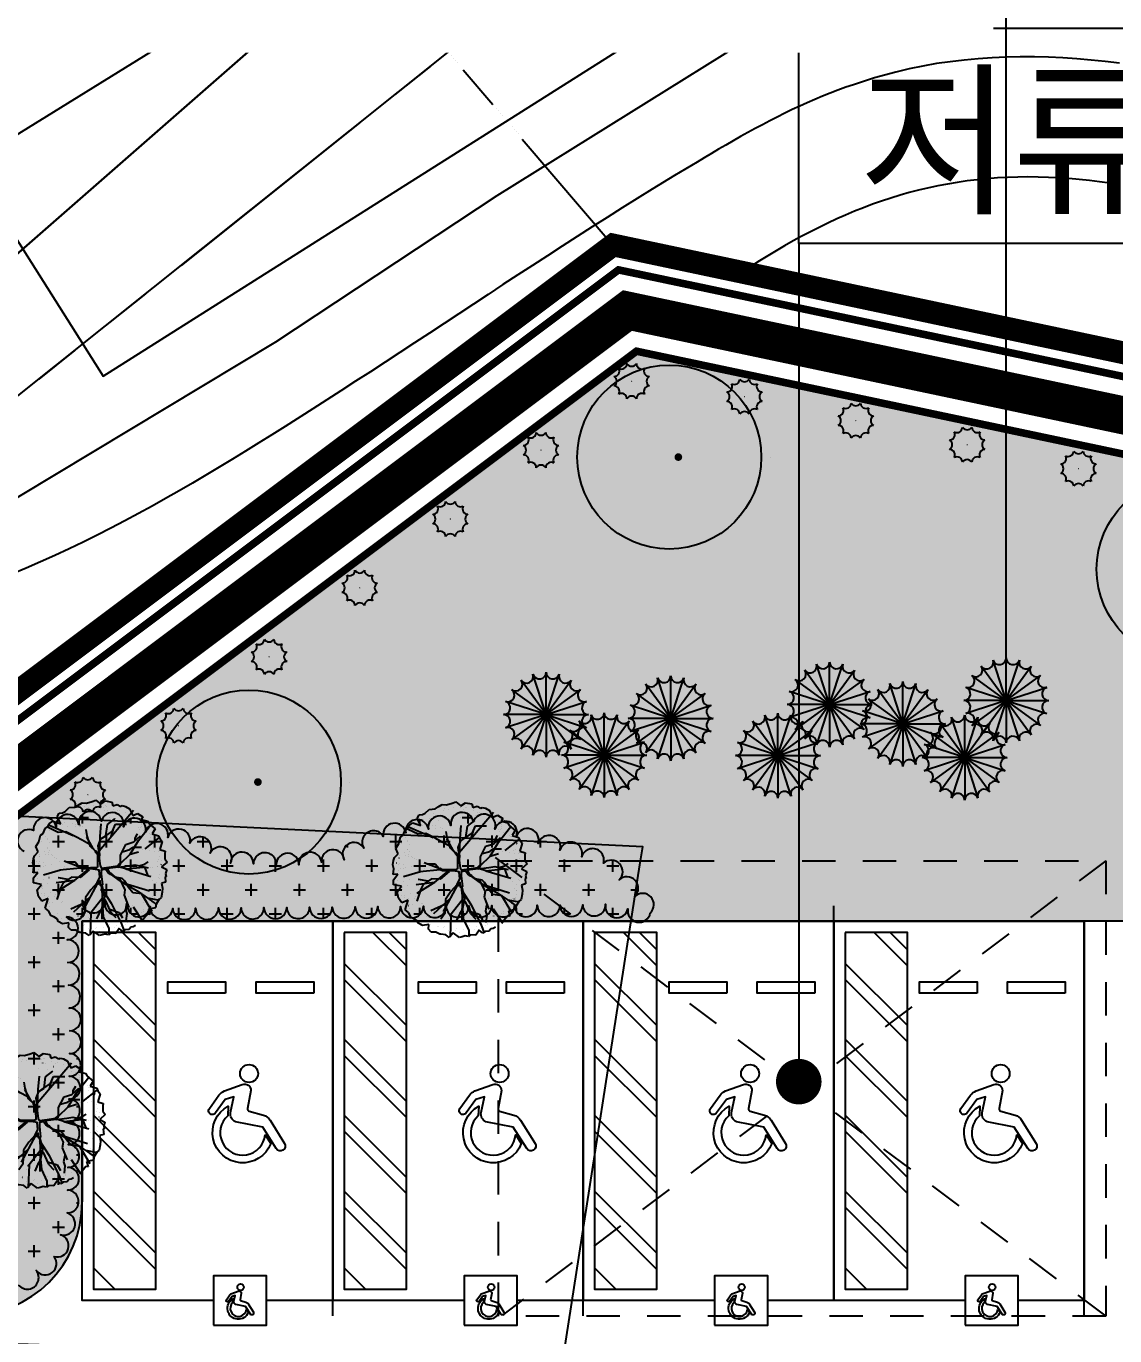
# Model space of a CAD drawing. Header units: millimetres. Extents: x 13387 to 322416, y 10188 to 219730.
# Drawn here: x 47583 to 61922, y 181721 to 198978 of the extents above; entities that cross this region are included whole.
import ezdxf
from ezdxf.enums import TextEntityAlignment as Align
from ezdxf.xclip import XClip

# ---------------------------------------------------------------- set-up
doc = ezdxf.new("R2010")
doc.units = ezdxf.units.MM
doc.header["$LTSCALE"] = 400
doc.header["$XCLIPFRAME"] = 0
doc.set_wipeout_variables(frame=1)
for name, pattern in [('base$0$base$0$HID', [2, 1.1, -0.9]), ('base$0$base$0$XREF_BASE$0$PHANTOMX2', [5, 2.5, -0.5, 0.5, -0.5, 0.5, -0.5]), ('DOT2', [0.125, 0, -0.125])]:
    doc.linetypes.add(name, pattern=pattern)
doc.layers.get('Defpoints').update_dxf_attribs({"color": 153})
for name, color, linetype in [('0-wipeout', 255, 'Continuous'), ('0-녹지', 71, 'Continuous'), ('_관목_Out', 7, 'Continuous'), ('_관목_Plant', 76, 'Continuous'), ('_관목_Tag', 7, 'Continuous'), ('_교목_Plant', 90, 'Continuous'), ('_교목_Tag', 7, 'Continuous'), ('base$0$base$0$1-1CON', 35, 'Continuous'), ('base$0$base$0$1-5CON', 30, 'Continuous'), ('base$0$base$0$1-HY', 8, 'Continuous'), ('base$0$base$0$1-건물', 241, 'Continuous'), ('base$0$base$0$1-배수관', 134, 'Continuous'), ('base$0$base$0$1-지적선', 3, 'Continuous'), ('base$0$base$0$CAR', 7, 'Continuous'), ('base$0$base$0$HID', 3, 'Continuous'), ('base$0$base$0$LSMD_CONT_LDREG_41500', 1, 'Continuous'), ('base$0$base$0$p', 6, 'Continuous'), ('base$0$base$0$WID', 4, 'Continuous'), ('base$0$base$0$XREF_BASE$0$CE_PROPERTY LINE', 2, 'Continuous'), ('base$0$base$0$XREF_BASE$0$성토옹벽', 6, 'Continuous'), ('base$0$base$0$XREF_BASE$0$절토옹벽', 2, 'Continuous'), ('tc-2', 252, 'Continuous')]:
    doc.layers.add(name, color=color, linetype=linetype)
doc.layers.add('base$0$base$0$A-MKXS-TEXT1', color=3, linetype='Continuous', lineweight=25)
doc.styles.add('base$0$base$0$SH_대대리576', font='NanumGothicBold.ttf')
doc.styles.get("Standard").update_dxf_attribs({"font": 'arial.ttf'})
doc.dimstyles.new('LandyUse_T', dxfattribs={"dimtxt": 2.5, "dimasz": 80, "dimexe": 1.25, "dimexo": 0.625, "dimtad": 1, "dimtxsty": 'Standard', "dimcen": 2.5, "dimadec": 0, "dimazin": 0, "dimtfac": 1, "dimtmove": 0, "dimatfit": 3, "dimfxl": 1, "dimarcsym": 0})

# ---------------------------------------------------------------- blocks, each defined once
blk = doc.blocks.new('base$0$base$0$XREF_BASE$0$A$C3CBC0631')
at = {"layer": 'base$0$base$0$XREF_BASE$0$CE_PROPERTY LINE', "color": 8, "linetype": 'base$0$base$0$XREF_BASE$0$PHANTOMX2', "ltscale": 3, "flags": 128}
for points in [[(436, 116514), (1065, 117654), (3002, 138566), (5516, 145246), (8259, 149251), (22480, 160611), (24653, 158067), (10492, 147441), (8512, 143344), (6210, 138580), (6786, 130614), (6046, 119714), (3466, 115422), (2171, 109870)], [(24653, 158067), (15380, 151109), (8259, 149251), (3838, 149290), (748, 147602), (-6916, 147572), (-7299, 146160), (-1843, 125252), (436, 116516), (2171, 109870), (5326, 104706), (5798, 96717), (3940, 88655), (43, 76542), (81, 64279), (3722, 52297), (8342, 45951), (24954, 35648), (27528, 32946), (33205, 26984), (45785, 19196), (55262, 14961), (63842, 9900), (67943, 799), (71065, 403), (74495, 0), (71416, 11497), (72509, 16027), (80907, 20283), (84381, 29814), (86654, 26118), (86417, 19281), (94182, 16961), (94474, 13223), (94701, 13128), (143072, 50641), (145797, 73715), (141926, 86006), (137274, 142330), (130340, 137929), (128629, 139085), (122336, 140647), (114378, 141402), (105828, 145930), (90331, 146144), (69871, 143916), (58636, 140116), (56478, 144307), (45633, 153630)]]:
    blk.add_lwpolyline(points, close=True, dxfattribs=at)
at = {"layer": 'base$0$base$0$XREF_BASE$0$절토옹벽', "color": 8, "linetype": 'ByBlock', "ltscale": 5, "const_width": 100, "flags": 128}
for points in [[(55628, 144636), (45495, 153353), (24724, 157745), (15091, 150517), (8341, 148908), (803, 147102), (-6578, 145344), (-6578, 145344), (-1228, 124843)], [(54976, 143878), (45038, 152427), (24961, 156673), (15534, 149599), (8577, 147920), (913, 146102), (-5352, 144608), (-260, 125095)]]:
    blk.add_lwpolyline(points, dxfattribs=at)
at = {"layer": 'base$0$base$0$XREF_BASE$0$절토옹벽', "color": 253, "const_width": 500, "flags": 128}
blk.add_lwpolyline([(55302, 144257), (45267, 152890), (24842, 157209), (15312, 150058), (8457, 148426), (858, 146602), (-5784, 145024), (-5991, 144974), (-744, 124969)], dxfattribs=at)
blk = doc.blocks.new('base$0$base$0$G$C940A8A8A')
at = {"layer": 'base$0$base$0$LSMD_CONT_LDREG_41500', "color": 9, "linetype": 'Continuous', "const_width": 0.26}
blk.add_lwpolyline([(13683, 131658), (14579, 132602), (21734, 152348), (25853, 158177), (29518, 161359), (46147, 168760), (47607, 165750), (31222, 159044), (28272, 155580), (24841, 151551), (23387, 143698), (19919, 133338), (16339, 129836), (13684, 124791)], close=True, dxfattribs=at)
at = {"layer": 'base$0$base$0$LSMD_CONT_LDREG_41500', "color": 1, "linetype": 'Continuous', "const_width": 300, "flags": 128}
blk.add_lwpolyline([(108147, 137630), (87787, 140640), (75957, 139800), (74927, 144400), (66787, 156160), (47607, 165750), (36878, 161359), (29518, 161359), (25251, 162513), (21834, 161660), (14411, 163566), (13684, 162297), (13684, 140689), (13684, 131660), (13684, 124791), (15433, 118998), (13873, 111149), (10039, 103817), (3210, 93080)], dxfattribs=at)
blk = doc.blocks.new('base$0$base$0$현황측량 지적')
at = {"layer": 'base$0$base$0$1-1CON', "color": 8, "linetype": 'Continuous', "elevation": 91000}
blk.add_lwpolyline([(-27302, 18748), (-27436, 18768), (-27571, 18786), (-27706, 18803), (-27841, 18816), (-27976, 18828), (-28111, 18837), (-28246, 18844), (-28381, 18848), (-28516, 18849), (-28650, 18848), (-28784, 18843), (-28918, 18836), (-29051, 18826), (-29184, 18813), (-29316, 18796), (-29448, 18776), (-29703, 18731), (-29956, 18673), (-30078, 18642), (-30200, 18608), (-30321, 18571), (-30442, 18531), (-30562, 18489), (-30681, 18444), (-30799, 18397), (-30917, 18347), (-31034, 18295), (-31150, 18241), (-31266, 18185), (-31381, 18127), (-31495, 18067), (-31608, 18006), (-31720, 17942), (-31832, 17877), (-31943, 17811), (-32053, 17743), (-32162, 17674), (-32271, 17604), (-32288, 17592)], dxfattribs=at)
at = {"layer": 'base$0$base$0$1-5CON', "color": 8, "linetype": 'Continuous', "elevation": 90000}
blk.add_lwpolyline([(-27310, 20347), (-27496, 20370), (-27683, 20390), (-27870, 20406), (-28057, 20418), (-28244, 20427), (-28430, 20431), (-28617, 20432), (-28802, 20428), (-28987, 20420), (-29172, 20407), (-29356, 20390), (-29538, 20368), (-29720, 20342), (-29900, 20310), (-30079, 20273), (-30256, 20231), (-30537, 20155), (-30814, 20065), (-30916, 20030), (-31018, 19992), (-31120, 19953), (-31221, 19913), (-31321, 19871), (-31421, 19827), (-31521, 19782), (-31620, 19736), (-31719, 19688), (-31817, 19639), (-31914, 19589), (-32012, 19538), (-32109, 19486), (-32206, 19433), (-32302, 19380), (-32398, 19325), (-32494, 19270), (-32589, 19215), (-32684, 19159), (-32779, 19102), (-32874, 19046), (-33170, 18867), (-33464, 18687), (-33663, 18564), (-33861, 18440), (-34059, 18315), (-34257, 18190), (-34453, 18064), (-34649, 17938), (-34845, 17811), (-35040, 17684), (-35235, 17557), (-35430, 17430), (-35624, 17302), (-35818, 17174), (-36012, 17047), (-36206, 16919), (-36400, 16791), (-36594, 16664), (-36788, 16536), (-36982, 16409), (-37176, 16283), (-37371, 16156), (-37566, 16030), (-37933, 15795), (-38301, 15561), (-38474, 15452), (-38647, 15344), (-38820, 15236), (-38994, 15130), (-39169, 15024), (-39344, 14919), (-39521, 14815), (-39697, 14713), (-39875, 14612), (-40053, 14512), (-40233, 14414), (-40413, 14317), (-40595, 14222), (-40777, 14129), (-40961, 14038), (-41146, 13949), (-41332, 13862), (-41520, 13777), (-41709, 13694), (-41899, 13614)], dxfattribs=at)
at = {"layer": 'base$0$base$0$1-HY'}
blk.add_lwpolyline([(-47741, 18779), (-45671, 15791), (-44118, 14171), (-42759, 14067), (-38424, 16677), (-35508, 18605), (-32036, 20767), (-32921, 22531), (-35719, 25505), (-39928, 29396), (-43005, 34951), (-45285, 38068), (-46393, 40976), (-47722, 45566)], dxfattribs=at)
at = {"layer": 'base$0$base$0$1-건물', "color": 8}
blk.add_lwpolyline([(-33652, 20679), (-36057, 24482), (-43102, 20028), (-40698, 16224)], close=True, dxfattribs=at)
at = {"layer": 'base$0$base$0$1-배수관', "color": 8}
for p, q in [((-63318, 7293), (-32872, 26126)), ((-62792, 6442), (-32346, 25276))]:
    blk.add_line(p, q, dxfattribs=at)
at = {"layer": 'base$0$base$0$1-지적선', "color": 8}
for points in [[(-79156, 15198, 0), (-77217, 15075, 0), (-71154, 14689, 0), (-63751, 14655, 0), (-53699, 16610, 0), (-49357, 19865, 0), (-42058, 29074, 0), (-41808, 30415, 0), (-39418, 27445, 0), (-36925, 22131, 0), (-47536, 12843, 0), (-52074, 11969, 0), (-78538, 14398, 0), (-79156, 15198, 0)], [(-132185, 7990, 0), (-122776, 15285, 0), (-113506, 15373, 0), (-102516, 11206, 0), (-97941, 11144, 0), (-88443, 13506, 0), (-78538, 14398, 0), (-52074, 11969, 0), (-47536, 12843, 0), (-36925, 22131, 0), (-36156, 20495, 0), (-50378, 9135, 0), (-54798, 9174, 0), (-65063, 9263, 0), (-68739, 10525, 0), (-78796, 11272, 0), (-89562, 11037, 0), (-99269, 8221, 0), (-103807, 8886, 0), (-113529, 12960, 0), (-122350, 13516, 0), (-124731, 11321, 0), (-132185, 7990, 0)]]:
    blk.add_polyline3d(points, dxfattribs=at)
at = {"layer": 'base$0$base$0$1-지적선', "color": 8, "rotation": 14.62512504690287}
blk.add_blockref('base$0$base$0$G$C940A8A8A', (-38193, -154447), dxfattribs=at)
blk = doc.blocks.new('base$0$base$0$주차라인-장애인-R01')
at = {"layer": 'base$0$base$0$CAR', "color": 6}
for p, q in [((530, -150), (970, -590)), ((742, -150), (970, -378)), ((150, -558), (970, -1378)), ((150, -770), (970, -1590)), ((150, -1558), (970, -2378)), ((150, -1770), (970, -2590)), ((150, -2558), (970, -3378)), ((150, -2770), (970, -3590)), ((150, -3558), (970, -4378)), ((150, -3770), (970, -4590)), ((150, -4570), (430, -4850))]:
    blk.add_line(p, q, dxfattribs=at)
blk.add_lwpolyline([(1730, -5000), (0, -5000), (0, 0), (3300, 0), (3300, -5000), (2430, -5000)], dxfattribs=at)
for points in [[(150, -150), (150, -4850), (970, -4850), (970, -150)], [(1890, -950), (1130, -950), (1130, -800), (1890, -800)], [(3050, -950), (2290, -950), (2290, -800), (3050, -800)], [(1730, -5325), (2430, -5325), (2430, -4675), (1730, -4675)]]:
    blk.add_lwpolyline(points, close=True, dxfattribs=at)
for points in [[(2178, -2471, 0.388389), (2199, -2505), (2388, -2558, -0.187281), (2475, -2624), (2666, -2930, -1), (2555, -2999), (2378, -2714), (2019, -2645, -0.350429), (1955, -2523), (1998, -2314), (1885, -2350), (1757, -2529, -1), (1675, -2470), (1802, -2293, -0.152612), (1874, -2239), (2109, -2155, -0.545899), (2222, -2234)], [(1918, -2565, 1.468507), (2410, -2817), (2484, -2933, -1.426209), (1923, -2440)], [(2080, -4990, 0.388389), (2087, -5002), (2155, -5021, -0.187281), (2187, -5045), (2255, -5155, -1), (2216, -5180), (2152, -5077), (2023, -5053, -0.350429), (1999, -5009), (2015, -4933), (1974, -4946), (1928, -5011, -1), (1899, -4990), (1945, -4926, -0.152612), (1970, -4906), (2055, -4876, -0.545899), (2096, -4905)], [(1986, -5024, 1.468507), (2163, -5114), (2190, -5156, -1.426209), (1988, -4979)]]:
    blk.add_lwpolyline(points, format="xyb", close=True, dxfattribs=at)
for centre, radius in [((2198, -2009), 118), ((2087, -4824), 42.4)]:
    blk.add_circle(centre, radius, dxfattribs=at)
blk = doc.blocks.new('base$0$base$0$A$C15A91853')
at = {"layer": 'Defpoints'}
blk.add_lwpolyline([(46801, 0), (47587, 7154), (48443, 10307), (49499, 19897), (49907, 33129), (50351, 34136), (50956, 34462), (52066, 34644), (58944, 34310), (68294, 34026), (68303, 34079), (69309, 40554), (69347, 40792), (60535, 41222), (58897, 41176), (54889, 45050), (53481, 48599), (49028, 48631), (38443, 47812), (26550, 47830), (20615, 47453), (19107, 50832)], dxfattribs=at)
blk = doc.blocks.new('base$0$base$0$XREF_BASE$0$A$C5E376D50')
at = {"layer": 'Defpoints', "linetype": 'Continuous', "flags": 128}
blk.add_lwpolyline([(363071, 246497), (359200, 258788), (354548, 315113), (347614, 310711), (345903, 311867), (339610, 313429), (331652, 314184), (323101, 318712), (307605, 318926), (287145, 316698), (275910, 312898), (273752, 317089), (262907, 326413), (241927, 330849), (227766, 320223), (223487, 311370)], dxfattribs=at)
blk = doc.blocks.new('base', base_point=(0, 0))
blk.add_lwpolyline([(2457387.2, -938847.8), (2464991.7, -938847.8), (2464991.7, -941686.2), (2457387.2, -941686.2)], close=True)
blk.add_lwpolyline([(2457387.2, -941686.2), (2457387.2, -952630.1)])
at = {"const_width": 300}
blk.add_lwpolyline([(2457387.2, -952580.1, 1), (2457387.2, -952880.1, 1)], format="xyb", close=True, dxfattribs=at)
at = {"layer": 'base$0$base$0$HID', "linetype": 'base$0$base$0$HID'}
for p, q in [((2453388.1, -949777.2), (2461430.8, -955819.1)), ((2461430.8, -949819.1), (2453483.6, -955805.3))]:
    blk.add_line(p, q, dxfattribs=at)
blk.add_lwpolyline([(2453430.8, -955819.1), (2453430.8, -949819.1), (2461430.8, -949819.1), (2461430.8, -955819.1)], close=True, dxfattribs=at)
at = {"layer": 'base$0$base$0$WID'}
for p, q in [((2457848.2, -955614.3), (2457848.2, -950414.3)), ((2451248.2, -955814.3), (2451248.2, -950614.3)), ((2454548.2, -955814.3), (2454548.2, -950614.3)), ((2461148.2, -955814.3), (2461148.2, -950614.3))]:
    blk.add_line(p, q, dxfattribs=at)
blk.add_lwpolyline([(2476748.2, -950614.3), (2447948.2, -950614.3), (2447948.2, -954314.3)], dxfattribs=at)
blk.add_arc((2446448.2, -954314.3), 1500, 270, 0, dxfattribs=at)
ref = blk.add_blockref('base$0$base$0$현황측량 지적', (2488921, -959657.5))
XClip(ref).set_block_clipping_path([(-120941.079460036, -150848.0068536659), (162857.5363889819, 70751.9931463341)])
blk.add_blockref('base$0$base$0$A$C15A91853', (2385986.3, -990428.8))
ref = blk.add_blockref('base$0$base$0$XREF_BASE$0$A$C5E376D50', (2212998.1, -1272554.8))
XClip(ref).set_block_clipping_path([(154965.4345864058, 162053.3751671459), (438965.4345861674, 383653.3751671459)])
at = {"layer": 'base$0$base$0$p', "ltscale": 3}
for p in [(2447948.2, -950614.3), (2451248.2, -950614.3), (2454548.2, -950614.3), (2457848.2, -950614.3)]:
    blk.add_blockref('base$0$base$0$주차라인-장애인-R01', p, dxfattribs=at)
at = {"layer": 'base$0$base$0$XREF_BASE$0$성토옹벽'}
blk.add_blockref('base$0$base$0$XREF_BASE$0$A$C3CBC0631', (2430288.9, -1099777.9), dxfattribs=at)
at = {"layer": 'base$0$base$0$A-MKXS-TEXT1', "style": 'base$0$base$0$SH_대대리576'}
blk.add_text('저류조', height=1600, dxfattribs=at).set_placement((2461198.9, -940328.1), align=Align.MIDDLE_CENTER)
blk = doc.blocks.new('TE000015_0')
for q in [(-0.216, 0.666), (0, 0.7), (0.216, 0.666), (-0.411, 0.566), (0.411, 0.566), (-0.666, 0.216), (-0.566, 0.411), (0.566, 0.411), (0.666, 0.216), (-0.7, 0), (-0.666, -0.216), (-0.566, -0.411), (-0.411, -0.566), (-0.216, -0.666), (0.411, -0.566), (0.666, -0.216), (0.566, -0.411), (0.7, 0), (0.216, -0.666), (0, -0.7)]:
    blk.add_line((0, 0), q)
at = {"color": 0}
for centre, start, end in [((-0.322, 0.631), 216, 18), ((-0.111, 0.7), 198, 0), ((0.111, 0.7), 180, 342), ((0.322, 0.631), 162, 324), ((-0.501, 0.501), 234, 36), ((0.501, 0.501), 144, 306), ((-0.7, 0.111), 270, 72), ((-0.631, 0.322), 252, 54), ((0.631, 0.322), 126, 288), ((0.7, 0.111), 108, 270), ((-0.7, -0.111), 288, 90), ((0.7, -0.111), 90, 252), ((-0.631, -0.322), 306, 108), ((0.631, -0.322), 72, 234), ((-0.501, -0.501), 324, 126), ((0.501, -0.501), 54, 216), ((-0.322, -0.631), 342, 144), ((-0.111, -0.7), 0, 162), ((0.111, -0.7), 18, 180), ((0.322, -0.631), 36, 198)]:
    blk.add_arc(centre, 0.111, start, end, dxfattribs=at)
blk = doc.blocks.new('TL000015_0')
at = {"color": 0}
for p, q in [((-0.223, 0.655), (-0.182, 0.679)), ((-0.182, 0.679), (-0.138, 0.675)), ((-0.138, 0.675), (-0.079, 0.692)), ((-0.079, 0.692), (-0.042, 0.707)), ((-0.042, 0.707), (0.008, 0.666)), ((0.008, 0.666), (0.058, 0.697)), ((0.058, 0.697), (0.121, 0.686)), ((0.121, 0.686), (0.134, 0.647)), ((-0.441, 0.534), (-0.419, 0.573)), ((-0.419, 0.573), (-0.386, 0.575)), ((-0.386, 0.575), (-0.358, 0.59)), ((-0.358, 0.59), (-0.317, 0.629)), ((-0.317, 0.629), (-0.256, 0.634)), ((-0.256, 0.634), (-0.223, 0.655)), ((-0.007, 0.185), (0.344, 0.601)), ((0.134, 0.647), (0.177, 0.662)), ((0.177, 0.662), (0.214, 0.642)), ((0.214, 0.642), (0.23, 0.649)), ((0.23, 0.649), (0.262, 0.64)), ((0.262, 0.64), (0.304, 0.616)), ((0.304, 0.616), (0.312, 0.601)), ((0.312, 0.601), (0.34, 0.547)), ((0.34, 0.547), (0.386, 0.568)), ((0.386, 0.568), (0.441, 0.534)), ((-0.584, 0.362), (-0.562, 0.414)), ((-0.562, 0.414), (-0.536, 0.436)), ((-0.431, 0.373), (-0.541, 0.426)), ((-0.536, 0.436), (-0.519, 0.466)), ((-0.275, 0.337), (-0.53, 0.447)), ((-0.519, 0.466), (-0.486, 0.49)), ((-0.486, 0.49), (-0.401, 0.463)), ((-0.401, 0.463), (-0.441, 0.534)), ((0.011, 0.461), (0, 0.33)), ((0.062, 0.338), (0.079, 0.456)), ((0.079, 0.456), (0.152, 0.515)), ((0.13, 0.387), (0.16, 0.458)), ((0.16, 0.458), (0.275, 0.458)), ((0.398, 0.291), (0.523, 0.452)), ((0.441, 0.534), (0.423, 0.506)), ((0.423, 0.506), (0.493, 0.49)), ((0.493, 0.49), (0.502, 0.466)), ((0.502, 0.466), (0.567, 0.41)), ((0.567, 0.41), (0.536, 0.359)), ((-0.66, 0.227), (-0.63, 0.277)), ((-0.63, 0.277), (-0.61, 0.344)), ((-0.61, 0.344), (-0.584, 0.362)), ((-0.35, 0.38), (-0.431, 0.373)), ((-0.249, 0.328), (-0.35, 0.38)), ((-0.183, 0.292), (-0.249, 0.328)), ((-0.11, 0.253), (-0.183, 0.292)), ((-0.132, 0.338), (-0.142, 0.402)), ((-0.137, 0.324), (-0.076, 0.214)), ((-0.097, 0.228), (-0.132, 0.338)), ((-0.017, 0.235), (0.01, 0.306)), ((0, 0.33), (-0.008, 0.158)), ((0.01, 0.306), (0.062, 0.338)), ((0.04, 0.326), (0.13, 0.387)), ((0.117, 0.332), (0.135, 0.396)), ((0.268, 0.25), (0.348, 0.275)), ((0.312, 0.148), (0.398, 0.291)), ((0.348, 0.275), (0.419, 0.338)), ((0.361, 0.316), (0.388, 0.36)), ((0.363, 0.284), (0.361, 0.316)), ((0.466, 0.204), (0.612, 0.321)), ((0.536, 0.359), (0.604, 0.34)), ((0.582, 0.281), (0.588, 0.276)), ((0.604, 0.34), (0.615, 0.312)), ((0.615, 0.312), (0.639, 0.281)), ((0.639, 0.281), (0.617, 0.198)), ((-0.673, 0.133), (-0.636, 0.172)), ((-0.636, 0.172), (-0.66, 0.227)), ((-0.044, 0.179), (-0.097, 0.228)), ((-0.076, 0.214), (-0.044, 0.182)), ((-0.009, 0.16), (-0.017, 0.235)), ((0.312, 0.148), (0.204, 0.045)), ((0.211, 0.14), (0.268, 0.25)), ((0.211, 0.044), (0.211, 0.14)), ((0.228, 0.174), (0.307, 0.196)), ((0.307, 0.196), (0.341, 0.221)), ((0.312, 0.148), (0.396, 0.174)), ((0.341, 0.221), (0.429, 0.223)), ((0.617, 0.198), (0.671, 0.181)), ((0.671, 0.181), (0.667, 0.157)), ((0.667, 0.157), (0.669, 0.101)), ((-0.689, 0.059), (-0.682, 0.101)), ((-0.68, 0.018), (-0.689, 0.059)), ((-0.686, -0.042), (-0.68, 0.018)), ((-0.682, 0.101), (-0.673, 0.133)), ((-0.203, 0.006), (-0.413, -0.015)), ((-0.208, 0.017), (-0.368, 0.079)), ((-0.254, 0.066), (-0.342, 0.066)), ((-0.215, 0.017), (-0.254, 0.066)), ((0.267, -0.003), (0.19, 0.02)), ((0.192, 0.017), (0.297, 0.03)), ((0.267, -0.003), (0.449, 0.016)), ((0.297, 0.03), (0.358, 0.04)), ((0.358, 0.04), (0.495, 0.008)), ((0.402, 0.03), (0.461, 0.047)), ((0.461, 0.047), (0.495, 0.071)), ((0.461, 0.01), (0.491, -0.068)), ((0.629, 0.042), (0.627, 0.039)), ((0.691, 0.068), (0.635, 0.018)), ((0.635, 0.018), (0.689, -0.01)), ((0.669, 0.101), (0.691, 0.068)), ((-0.638, -0.038), (-0.686, -0.042)), ((-0.682, -0.095), (-0.638, -0.038)), ((-0.682, -0.147), (-0.682, -0.095)), ((-0.406, -0.014), (-0.58, -0.066)), ((-0.262, -0.123), (-0.45, -0.147)), ((-0.278, -0.133), (-0.443, -0.238)), ((-0.328, -0.112), (-0.428, -0.093)), ((-0.293, -0.088), (-0.379, -0.144)), ((-0.203, -0.09), (-0.293, -0.088)), ((-0.262, -0.123), (-0.278, -0.133)), ((-0.262, -0.123), (-0.138, -0.022)), ((-0.112, -0.012), (-0.203, -0.09)), ((-0.138, -0.022), (-0.123, -0.003)), ((0.111, -0.051), (0.152, -0.083)), ((0.213, -0.129), (0.113, -0.055)), ((0.152, -0.083), (0.226, -0.098)), ((0.199, -0.095), (0.258, -0.218)), ((0.213, -0.129), (0.246, -0.15)), ((0.226, -0.098), (0.25, -0.122)), ((0.25, -0.122), (0.295, -0.191)), ((0.267, -0.003), (0.524, -0.08)), ((0.682, -0.08), (0.671, -0.083)), ((0.671, -0.083), (0.676, -0.138)), ((0.689, -0.01), (0.676, -0.051)), ((0.676, -0.051), (0.682, -0.08)), ((-0.602, -0.161), (-0.682, -0.147)), ((-0.645, -0.219), (-0.602, -0.161)), ((-0.632, -0.286), (-0.645, -0.219)), ((-0.411, -0.223), (-0.443, -0.318)), ((-0.379, -0.144), (-0.418, -0.227)), ((-0.026, -0.149), (-0.173, -0.422)), ((-0.093, -0.218), (-0.149, -0.298)), ((-0.029, -0.144), (-0.093, -0.218)), ((0.014, -0.17), (0.023, -0.261)), ((0.017, -0.199), (0.114, -0.355)), ((0.018, -0.171), (0.047, -0.291)), ((0.023, -0.261), (0.018, -0.518)), ((0.239, -0.145), (0.51, -0.229)), ((0.246, -0.15), (0.384, -0.229)), ((0.258, -0.218), (0.248, -0.274)), ((0.295, -0.191), (0.339, -0.245)), ((0.339, -0.245), (0.434, -0.257)), ((0.384, -0.229), (0.507, -0.313)), ((0.427, -0.258), (0.534, -0.436)), ((0.641, -0.243), (0.63, -0.299)), ((0.676, -0.138), (0.633, -0.15)), ((0.633, -0.15), (0.643, -0.202)), ((0.643, -0.202), (0.641, -0.243)), ((-0.597, -0.334), (-0.632, -0.286)), ((-0.534, -0.306), (-0.597, -0.334)), ((-0.562, -0.406), (-0.534, -0.306)), ((-0.154, -0.352), (-0.301, -0.416)), ((-0.101, -0.289), (-0.273, -0.448)), ((-0.149, -0.298), (-0.156, -0.445)), ((0.022, -0.306), (-0.105, -0.469)), ((0.025, -0.401), (-0.002, -0.443)), ((0.047, -0.291), (0.025, -0.391)), ((0.025, -0.391), (0.035, -0.497)), ((0.05, -0.316), (0.108, -0.445)), ((0.114, -0.355), (0.218, -0.562)), ((0.248, -0.274), (0.299, -0.399)), ((0.275, -0.355), (0.263, -0.418)), ((0.342, -0.394), (0.435, -0.535)), ((0.49, -0.301), (0.609, -0.323)), ((0.571, -0.402), (0.499, -0.415)), ((0.507, -0.313), (0.583, -0.368)), ((0.578, -0.365), (0.571, -0.402)), ((0.61, -0.315), (0.578, -0.365)), ((0.63, -0.299), (0.61, -0.315)), ((-0.53, -0.434), (-0.562, -0.406)), ((-0.501, -0.484), (-0.53, -0.434)), ((-0.473, -0.497), (-0.501, -0.484)), ((-0.438, -0.521), (-0.473, -0.497)), ((-0.429, -0.543), (-0.438, -0.521)), ((-0.156, -0.445), (-0.198, -0.502)), ((-0.092, -0.452), (-0.102, -0.682)), ((-0.002, -0.443), (-0.034, -0.516)), ((0.035, -0.497), (0.091, -0.617)), ((0.099, -0.418), (0.199, -0.45)), ((0.108, -0.445), (0.162, -0.502)), ((0.199, -0.45), (0.233, -0.507)), ((0.263, -0.418), (0.277, -0.46)), ((0.277, -0.46), (0.268, -0.536)), ((0.467, -0.497), (0.432, -0.545)), ((0.493, -0.469), (0.467, -0.497)), ((0.515, -0.471), (0.493, -0.469)), ((0.499, -0.415), (0.515, -0.471)), ((-0.386, -0.567), (-0.429, -0.543)), ((-0.321, -0.556), (-0.386, -0.567)), ((-0.323, -0.606), (-0.321, -0.556)), ((-0.295, -0.634), (-0.323, -0.606)), ((-0.249, -0.634), (-0.295, -0.634)), ((-0.208, -0.656), (-0.249, -0.634)), ((-0.197, -0.656), (-0.208, -0.656)), ((-0.145, -0.663), (-0.197, -0.656)), ((-0.112, -0.689), (-0.145, -0.663)), ((-0.069, -0.643), (-0.112, -0.689)), ((-0.005, -0.689), (-0.069, -0.643)), ((0.053, -0.673), (0.023, -0.682)), ((0.088, -0.68), (0.053, -0.673)), ((0.11, -0.663), (0.088, -0.68)), ((0.091, -0.617), (0.091, -0.666)), ((0.162, -0.667), (0.11, -0.663)), ((0.197, -0.616), (0.162, -0.667)), ((0.236, -0.647), (0.197, -0.616)), ((0.218, -0.562), (0.25, -0.642)), ((0.258, -0.628), (0.236, -0.647)), ((0.301, -0.626), (0.258, -0.628)), ((0.317, -0.602), (0.301, -0.626)), ((0.343, -0.597), (0.317, -0.602)), ((0.367, -0.584), (0.343, -0.597)), ((0.023, -0.682), (-0.005, -0.689))]:
    blk.add_line(p, q, dxfattribs=at)
blk.add_lwpolyline([(0.077, 0.002), (0.077, -0.004), (0.096, -0.035), (0.118, -0.05), (0.109, -0.06), (0.08, -0.038), (0.056, -0.006), (0.014, -0.014), (0.014, -0.054), (0.026, -0.167), (0.005, -0.173), (0.002, -0.124), (-0.007, -0.132), (-0.018, -0.158), (-0.03, -0.145), (-0.001, -0.088), (-0.008, -0.014), (-0.026, -0.011), (-0.074, -0.004), (-0.109, -0.003), (-0.178, -0.004), (-0.214, 0.011), (-0.203, 0.022), (-0.181, 0.009), (-0.098, 0.011), (-0.033, 0.012), (-0.02, 0.019), (-0.023, 0.107), (-0.021, 0.144), (-0.049, 0.173), (-0.042, 0.185), (-0.025, 0.162), (-0.004, 0.157), (-0.007, 0.104), (0.003, 0.028), (0.017, 0.006), (0.093, 0.016), (0.181, 0.031), (0.203, 0.052), (0.206, 0.035), (0.192, 0.025), (0.187, 0.015)], close=True)
at = {"layer": 'tc-2', "linetype": 'DOT2'}
for p, q in [((0.011, 0.461), (-0.095, 0.687)), ((0.011, 0.461), (-0.005, 0.693)), ((0.005, 0.546), (0.062, 0.69)), ((0.05, 0.598), (0.059, 0.701)), ((0.146, 0.478), (0.09, 0.687)), ((-0.248, 0.335), (-0.424, 0.549)), ((-0.331, 0.436), (-0.352, 0.597)), ((-0.311, 0.534), (-0.316, 0.625)), ((-0.287, 0.463), (-0.269, 0.59)), ((-0.137, 0.324), (-0.277, 0.633)), ((-0.269, 0.59), (-0.172, 0.613)), ((-0.223, 0.514), (-0.222, 0.657)), ((-0.172, 0.613), (-0.157, 0.636)), ((-0.154, 0.361), (-0.167, 0.673)), ((-0.157, 0.636), (-0.115, 0.628)), ((-0.115, 0.628), (-0.071, 0.646)), ((-0.071, 0.646), (0.002, 0.646)), ((0.002, 0.646), (0.005, 0.65)), ((0.005, 0.65), (0.039, 0.631)), ((0.039, 0.631), (0.058, 0.646)), ((0.094, 0.532), (0.05, 0.598)), ((0.058, 0.646), (0.063, 0.643)), ((0.063, 0.643), (0.077, 0.595)), ((0.077, 0.595), (0.141, 0.614)), ((0.135, 0.396), (0.174, 0.67)), ((0.141, 0.614), (0.184, 0.597)), ((0.152, 0.515), (0.27, 0.63)), ((0.158, 0.561), (0.245, 0.647)), ((0.184, 0.597), (0.202, 0.601)), ((0.202, 0.601), (0.26, 0.581)), ((0.26, 0.581), (0.298, 0.536)), ((0.298, 0.536), (0.331, 0.54)), ((0.331, 0.54), (0.345, 0.513)), ((0.388, 0.505), (0.407, 0.549)), ((-0.519, 0.397), (-0.485, 0.409)), ((-0.485, 0.409), (-0.471, 0.443)), ((-0.471, 0.443), (-0.383, 0.458)), ((-0.365, 0.475), (-0.426, 0.505)), ((-0.385, 0.519), (-0.373, 0.524)), ((-0.383, 0.458), (-0.385, 0.519)), ((-0.373, 0.524), (-0.287, 0.463)), ((-0.247, 0.458), (-0.311, 0.534)), ((-0.254, 0.434), (-0.308, 0.451)), ((-0.205, 0.444), (-0.254, 0.434)), ((-0.178, 0.434), (-0.247, 0.458)), ((-0.142, 0.402), (-0.178, 0.434)), ((-0.137, 0.39), (-0.171, 0.475)), ((0.121, 0.493), (0.094, 0.532)), ((0.194, 0.423), (0.437, 0.536)), ((0.275, 0.458), (0.388, 0.505)), ((0.345, 0.513), (0.414, 0.48)), ((0.388, 0.36), (0.397, 0.419)), ((0.397, 0.419), (0.427, 0.451)), ((0.403, 0.4), (0.461, 0.515)), ((0.414, 0.48), (0.425, 0.47)), ((0.414, 0.422), (0.501, 0.477)), ((0.425, 0.47), (0.425, 0.431)), ((0.425, 0.431), (0.51, 0.364)), ((0.427, 0.451), (0.444, 0.5)), ((0.449, 0.39), (0.527, 0.429)), ((0.527, 0.429), (0.535, 0.431)), ((-0.536, 0.211), (-0.632, 0.286)), ((-0.544, 0.217), (-0.608, 0.333)), ((-0.604, 0.277), (-0.563, 0.335)), ((-0.571, 0.18), (-0.604, 0.277)), ((-0.543, 0.309), (-0.587, 0.348)), ((-0.563, 0.335), (-0.541, 0.298)), ((-0.514, 0.27), (-0.543, 0.309)), ((-0.541, 0.298), (-0.519, 0.397)), ((-0.524, 0.191), (-0.514, 0.27)), ((-0.137, 0.324), (-0.275, 0.337)), ((0.37, 0.245), (0.403, 0.4)), ((0.388, 0.275), (0.596, 0.351)), ((0.396, 0.174), (0.634, 0.274)), ((0.419, 0.338), (0.449, 0.39)), ((0.51, 0.364), (0.523, 0.349)), ((0.523, 0.349), (0.517, 0.319)), ((0.517, 0.319), (0.582, 0.281)), ((0.522, 0.24), (0.569, 0.277)), ((0.569, 0.277), (0.625, 0.292)), ((0.588, 0.276), (0.575, 0.213)), ((-0.531, 0.142), (-0.68, 0.134)), ((-0.555, 0.151), (-0.661, 0.207)), ((-0.534, 0.167), (-0.634, 0.201)), ((-0.625, 0.128), (-0.621, 0.15)), ((-0.621, 0.15), (-0.571, 0.18)), ((-0.368, 0.079), (-0.555, 0.151)), ((-0.472, 0.119), (-0.536, 0.211)), ((-0.494, 0.142), (-0.534, 0.167)), ((-0.489, 0.137), (-0.524, 0.191)), ((-0.421, 0.076), (-0.494, 0.142)), ((0.424, 0.223), (0.508, 0.189)), ((0.429, 0.223), (0.522, 0.24)), ((0.441, 0.193), (0.671, 0.163)), ((0.508, 0.189), (0.554, 0.204)), ((0.554, 0.204), (0.635, 0.186)), ((0.563, 0.177), (0.651, 0.23)), ((0.575, 0.213), (0.602, 0.174)), ((0.602, 0.174), (0.615, 0.128)), ((-0.446, 0.109), (-0.69, 0.065)), ((-0.651, 0.074), (-0.673, 0.074)), ((-0.583, 0.064), (-0.651, 0.074)), ((-0.635, 0.057), (-0.617, 0.076)), ((-0.614, 0.015), (-0.635, 0.057)), ((-0.585, 0.025), (-0.634, -0.005)), ((-0.63, -0.042), (-0.614, 0.015)), ((-0.624, 0.122), (-0.625, 0.128)), ((-0.617, 0.076), (-0.624, 0.122)), ((-0.499, 0.044), (-0.585, 0.025)), ((-0.56, 0.03), (-0.583, 0.064)), ((-0.365, 0.02), (-0.499, 0.044)), ((-0.342, 0.066), (-0.421, 0.076)), ((-0.303, 0.066), (-0.365, 0.02)), ((0.449, 0.016), (0.69, -0.001)), ((0.495, 0.071), (0.589, 0.069)), ((0.495, 0.008), (0.591, 0.022)), ((0.519, 0.011), (0.685, 0.087)), ((0.538, 0.01), (0.687, -0.067)), ((0.589, 0.069), (0.63, 0.086)), ((0.591, 0.022), (0.682, -0.034)), ((0.627, 0.039), (0.593, 0.02)), ((0.593, 0.02), (0.608, -0.06)), ((0.615, 0.128), (0.603, 0.094)), ((0.603, 0.094), (0.629, 0.042)), ((0.63, 0.086), (0.664, 0.106)), ((-0.413, -0.015), (-0.692, -0.017)), ((-0.58, -0.066), (-0.686, -0.092)), ((-0.634, -0.005), (-0.673, -0.009)), ((-0.527, -0.05), (-0.673, -0.161)), ((-0.58, -0.11), (-0.673, -0.11)), ((-0.64, -0.106), (-0.63, -0.042)), ((-0.539, -0.152), (-0.64, -0.106)), ((-0.524, -0.095), (-0.58, -0.11)), ((-0.428, -0.093), (-0.524, -0.095)), ((0.213, -0.129), (0.342, -0.394)), ((0.483, -0.067), (0.582, -0.147)), ((0.491, -0.068), (0.603, -0.093)), ((0.524, -0.08), (0.679, -0.122)), ((0.545, -0.118), (0.582, -0.21)), ((0.617, -0.106), (0.56, -0.181)), ((0.603, -0.093), (0.65, -0.144)), ((0.608, -0.06), (0.617, -0.106)), ((-0.45, -0.147), (-0.662, -0.201)), ((-0.454, -0.148), (-0.633, -0.278)), ((-0.597, -0.257), (-0.627, -0.269)), ((-0.443, -0.238), (-0.602, -0.34)), ((-0.6, -0.193), (-0.595, -0.179)), ((-0.588, -0.201), (-0.6, -0.193)), ((-0.509, -0.24), (-0.597, -0.257)), ((-0.595, -0.179), (-0.539, -0.152)), ((-0.571, -0.26), (-0.588, -0.201)), ((-0.569, -0.28), (-0.571, -0.26)), ((-0.357, -0.184), (-0.563, -0.401)), ((-0.453, -0.269), (-0.509, -0.24)), ((-0.418, -0.227), (-0.47, -0.289)), ((-0.316, -0.158), (-0.392, -0.343)), ((0.434, -0.257), (0.557, -0.294)), ((0.51, -0.229), (0.628, -0.284)), ((0.56, -0.181), (0.58, -0.211)), ((0.58, -0.243), (0.576, -0.275)), ((0.58, -0.211), (0.58, -0.243)), ((0.582, -0.147), (0.658, -0.205)), ((0.582, -0.21), (0.64, -0.257)), ((-0.47, -0.289), (-0.592, -0.311)), ((-0.534, -0.291), (-0.569, -0.28)), ((-0.524, -0.346), (-0.534, -0.291)), ((-0.531, -0.36), (-0.524, -0.346)), ((-0.521, -0.388), (-0.531, -0.36)), ((-0.434, -0.458), (-0.521, -0.388)), ((-0.489, -0.347), (-0.499, -0.455)), ((-0.392, -0.343), (-0.497, -0.48)), ((-0.443, -0.318), (-0.489, -0.347)), ((-0.389, -0.337), (-0.434, -0.537)), ((0.289, -0.286), (0.298, -0.471)), ((0.299, -0.399), (0.346, -0.418)), ((0.335, -0.38), (0.498, -0.476)), ((0.526, -0.343), (0.453, -0.346)), ((0.453, -0.346), (0.453, -0.423)), ((0.529, -0.335), (0.526, -0.343)), ((0.542, -0.287), (0.529, -0.335)), ((0.576, -0.275), (0.542, -0.287)), ((0.557, -0.294), (0.593, -0.333)), ((-0.391, -0.514), (-0.443, -0.516)), ((-0.34, -0.478), (-0.434, -0.458)), ((-0.403, -0.548), (-0.34, -0.478)), ((-0.311, -0.48), (-0.391, -0.514)), ((-0.273, -0.448), (-0.383, -0.574)), ((-0.173, -0.422), (-0.329, -0.607)), ((-0.301, -0.416), (-0.311, -0.48)), ((-0.228, -0.487), (-0.276, -0.632)), ((-0.117, -0.499), (-0.249, -0.644)), ((-0.198, -0.502), (-0.225, -0.578)), ((-0.105, -0.469), (-0.184, -0.665)), ((-0.183, -0.489), (-0.161, -0.578)), ((-0.034, -0.516), (-0.039, -0.602)), ((0.018, -0.518), (0.014, -0.689)), ((0.018, -0.518), (0.084, -0.684)), ((0.143, -0.413), (0.148, -0.673)), ((0.162, -0.502), (0.174, -0.58)), ((0.168, -0.462), (0.279, -0.546)), ((0.271, -0.515), (0.218, -0.572)), ((0.233, -0.507), (0.28, -0.556)), ((0.268, -0.536), (0.265, -0.57)), ((0.343, -0.534), (0.271, -0.515)), ((0.298, -0.471), (0.35, -0.593)), ((0.347, -0.469), (0.343, -0.534)), ((0.346, -0.418), (0.39, -0.467)), ((0.432, -0.545), (0.347, -0.469)), ((0.347, -0.469), (0.367, -0.584)), ((0.372, -0.472), (0.347, -0.469)), ((0.424, -0.446), (0.372, -0.472)), ((0.39, -0.467), (0.424, -0.524)), ((0.451, -0.441), (0.424, -0.446)), ((0.453, -0.423), (0.451, -0.441)), ((-0.302, -0.556), (-0.403, -0.548)), ((-0.232, -0.582), (-0.302, -0.556)), ((-0.225, -0.578), (-0.259, -0.634)), ((-0.169, -0.584), (-0.232, -0.582)), ((-0.119, -0.618), (-0.169, -0.584)), ((-0.161, -0.578), (-0.129, -0.651)), ((-0.044, -0.616), (-0.119, -0.618)), ((-0.003, -0.643), (-0.044, -0.616)), ((-0.039, -0.602), (-0.039, -0.654)), ((0.036, -0.61), (-0.003, -0.643)), ((0.098, -0.571), (0.036, -0.61)), ((0.154, -0.61), (0.098, -0.571)), ((0.188, -0.604), (0.154, -0.61)), ((0.174, -0.58), (0.223, -0.624)), ((0.215, -0.597), (0.188, -0.604)), ((0.218, -0.572), (0.215, -0.597)), ((0.265, -0.57), (0.27, -0.617)), ((0.279, -0.546), (0.322, -0.609)), ((0.28, -0.556), (0.339, -0.578))]:
    blk.add_line(p, q, dxfattribs=at)
blk = doc.blocks.new('TE000013_0')
at = {"const_width": 0.0239}
blk.add_lwpolyline([(-0.012, 0, 1), (0.012, 0, 1)], format="xyb", close=True, dxfattribs=at)
at = {"color": 0}
for centre, start, end in [((-0.42, 0.727), 240.5612, 359.4388), ((0, 0.839), 210.5612, 329.4388), ((0.42, 0.727), 180.5612, 299.4388), ((-0.727, 0.42), 270.5612, 29.4388), ((-0.839, 0), 300.5612, 59.4388), ((0.727, 0.42), 150.5612, 269.4388), ((0.839, 0), 120.5612, 239.4388), ((-0.727, -0.42), 330.5612, 89.4388), ((-0.42, -0.727), 0.5612, 119.4388), ((0.42, -0.727), 60.5612, 179.4388), ((0.727, -0.42), 90.5612, 209.4388), ((0, -0.839), 30.5612, 149.4388)]:
    blk.add_arc(centre, 0.225, start, end, dxfattribs=at)
blk = doc.blocks.new('TL000074_0')
at = {"const_width": 0.0211}
blk.add_lwpolyline([(-0.0105, 0, 1), (0.0105, 0, 1)], format="xyb", close=True, dxfattribs=at)
at = {"color": 0}
blk.add_circle((-0.0498, 0), 0.5052, dxfattribs=at)
at = {"layer": 'tc-2', "linetype": 'DOT2'}
blk.add_circle((0, 0), 0.5052, dxfattribs=at)
blk = doc.blocks.new('G$CE0093AA2')
at = {"layer": '0-녹지'}
h = blk.add_hatch(color=256, dxfattribs=at)
h.dxf.hatch_style = 1
edge = h.paths.add_edge_path()
edge.add_line((19332, 126164), (19440, 125747))
edge.add_line((19440, 125747), (22595, 120583))
edge.add_line((22595, 120583), (23068, 112594))
edge.add_line((23068, 112594), (21209, 104532))
edge.add_line((21209, 104532), (17313, 92419))
edge.add_line((17313, 92419), (17351, 80156))
edge.add_line((17351, 80156), (20991, 68174))
edge.add_line((20991, 68174), (25611, 61828))
edge.add_line((25611, 61828), (42224, 51526))
edge.add_line((42224, 51526), (44798, 48823))
edge.add_line((44798, 48823), (50475, 42861))
edge.add_line((50475, 42861), (63054, 35073))
edge.add_line((63054, 35073), (72532, 30838))
edge.add_line((72532, 30838), (81111, 25777))
edge.add_line((81111, 25777), (85212, 16676))
edge.add_line((85212, 16676), (91764, 15877))
edge.add_line((91764, 15877), (88685, 27374))
edge.add_line((88685, 27374), (89778, 31902))
edge.add_line((89778, 31902), (98176, 36160))
edge.add_line((98176, 36160), (101651, 45691))
edge.add_line((101651, 45691), (103923, 41996))
edge.add_line((103923, 41996), (103686, 35158))
edge.add_line((103686, 35158), (111452, 32838))
edge.add_line((111452, 32838), (111744, 29100))
edge.add_line((111744, 29100), (111971, 29006))
edge.add_line((111971, 29006), (160342, 66518))
edge.add_line((160342, 66518), (163067, 89592))
edge.add_line((163067, 89592), (159195, 101883))
edge.add_line((159195, 101883), (154544, 158207))
edge.add_line((154544, 158207), (147609, 153806))
edge.add_line((147609, 153806), (145898, 154962))
edge.add_line((145898, 154962), (139606, 156524))
edge.add_line((139606, 156524), (131647, 157279))
edge.add_line((131647, 157279), (123097, 161807))
edge.add_line((123097, 161807), (107601, 162021))
edge.add_line((107601, 162021), (87141, 159793))
edge.add_line((87141, 159793), (75906, 155993))
edge.add_line((75906, 155993), (73745, 160181))
edge.add_line((73745, 160181), (73096, 160745))
edge.add_line((73096, 160745), (72894, 160510))
edge.add_line((72894, 160510), (72242, 159752))
edge.add_line((72242, 159752), (62304, 168301))
edge.add_line((62304, 168301), (42227, 172547))
edge.add_line((42227, 172547), (32820, 165471))
edge.add_line((32820, 165471), (25883, 163665))
edge.add_line((25883, 163665), (18187, 161975))
edge.add_line((18187, 161975), (11890, 160474))
edge.add_line((11890, 160474), (17026, 140967))
edge.add_line((17026, 140967), (15748, 140633))
edge.add_arc((16971, 144898), 4437, 254.0004, 277.3556)
edge.add_arc((17403, 141489), 1000, 277.8144, 14.3903)
edge.add_line((18371, 141737), (13785, 159318))
edge.add_line((13785, 159318), (29855, 163519))
edge.add_line((29855, 163519), (30813, 159836))
edge.add_line((30813, 159836), (33433, 159836))
edge.add_arc((33433, 161336), 1500, 270, 0)
edge.add_line((34933, 161336), (34933, 165036))
edge.add_line((34933, 165036), (63733, 165036))
edge.add_line((63733, 165036), (63733, 161336))
edge.add_arc((65233, 161336), 1500, 180, 270)
edge.add_line((65233, 159836), (65633, 159836))
edge.add_line((65633, 159836), (65633, 153836))
edge.add_line((65633, 153836), (51533, 153836))
edge.add_arc((51533, 152336), 1500, 90, 180)
edge.add_line((50033, 152336), (50033, 151836))
edge.add_line((50033, 151836), (71008, 151836))
edge.add_line((71008, 151836), (71008, 151636))
edge.add_line((71008, 151636), (50033, 151636))
edge.add_line((50033, 151636), (50033, 151436))
edge.add_line((50033, 151436), (132842, 151437))
edge.add_line((132842, 151437), (125758, 157216))
edge.add_line((125758, 157216), (126390, 157991))
edge.add_line((126390, 157991), (133198, 152437))
edge.add_line((133198, 152437), (151994, 152437))
edge.add_line((151994, 152437), (152030, 124236))
edge.add_line((152030, 124236), (152233, 124236))
edge.add_line((152233, 124236), (152230, 88933))
edge.add_line((152230, 88933), (158560, 88933))
edge.add_line((158560, 88933), (158560, 78842))
edge.add_line((158560, 78842), (152230, 78842))
edge.add_line((152230, 78842), (152230, 66033))
edge.add_line((152230, 66033), (147833, 66033))
edge.add_line((147833, 66033), (147833, 62187))
edge.add_line((147833, 62187), (147083, 61578))
edge.add_line((147083, 61578), (147725, 60739))
edge.add_line((147725, 60739), (131769, 47783))
edge.add_line((131769, 47783), (123643, 42450))
edge.add_line((123643, 42450), (107643, 42441))
edge.add_line((107643, 42441), (107643, 47629))
edge.add_line((107643, 47629), (107217, 47629))
edge.add_arc((107217, 34129), 13500, 90, 149.8113)
edge.add_arc((80422, 49717), 17500, 296.8893, 329.8113, ccw=False)
edge.add_arc((80422, 49717), 17500, 238.204, 296.8893, ccw=False)
edge.add_line((71201, 34843), (39074, 54760))
edge.add_arc((54617, 79833), 29500, 180, 238.204, ccw=False)
edge.add_line((25117, 79833), (25117, 118109))
edge.add_arc((16617, 118109), 8500, 360, 71.3731)
at = {"layer": '_관목_Plant'}
h = blk.add_hatch(dxfattribs=at)
h.set_pattern_fill('CROSS', color=256, scale=50, style=0)
h.set_pattern_definition([(0, (-2413015.1, 1115650.53), (317.5, 317.5), [158.75, -476.25]), (90, (-2412935.73, 1115571.15), (-317.5, 317.5), [158.75, -476.25])])
edge = h.paths.add_edge_path()
edge.add_arc((30898, 161125), 150, 54.1016, 234.1016)
edge.add_arc((30793, 160854), 150, 83.4233, 263.4233)
edge.add_arc((30759, 160556), 150, 83.4233, 263.4233)
edge.add_arc((30825, 160283), 150, 123.6923, 303.6923)
edge.add_arc((31046, 160099), 150, 157.0955, 337.0955)
edge.add_arc((31323, 159983), 150, 157.0955, 337.0955)
edge.add_arc((31611, 159931), 150, 182.7008, 2.7008)
edge.add_arc((31910, 159945), 150, 182.7008, 2.7008)
edge.add_arc((32210, 159960), 150, 182.7008, 2.7008)
edge.add_arc((32510, 159974), 150, 182.7008, 2.7008)
edge.add_arc((32809, 159988), 150, 182.7008, 2.7008)
edge.add_arc((33109, 160005), 150, 184.0093, 4.0093)
edge.add_arc((33408, 160026), 150, 184.0093, 4.0093)
edge.add_arc((33707, 160047), 150, 184.0093, 4.0093)
edge.add_arc((33975, 160151), 150, 218.3295, 38.3295)
edge.add_arc((34210, 160337), 150, 218.3295, 38.3295)
edge.add_arc((34445, 160523), 150, 218.3295, 38.3295)
edge.add_arc((34606, 160760), 150, 253.4259, 73.4259)
edge.add_arc((34691, 161047), 150, 253.4259, 73.4259)
edge.add_arc((34736, 161341), 150, 269.1383, 89.1383)
edge.add_arc((34741, 161641), 150, 269.1383, 89.1383)
edge.add_arc((34745, 161941), 150, 269.1383, 89.1383)
edge.add_arc((34750, 162241), 150, 269.1383, 89.1383)
edge.add_arc((34754, 162541), 150, 269.1383, 89.1383)
edge.add_arc((34759, 162841), 150, 269.1383, 89.1383)
edge.add_arc((34763, 163141), 150, 269.1383, 89.1383)
edge.add_arc((34768, 163441), 150, 269.1383, 89.1383)
edge.add_arc((34766, 163741), 150, 271.712, 91.712)
edge.add_arc((34757, 164041), 150, 271.712, 91.712)
edge.add_arc((34748, 164341), 150, 271.712, 91.712)
edge.add_arc((34739, 164640), 150, 271.712, 91.712)
edge.add_arc((34730, 164940), 150, 271.712, 91.712)
edge.add_arc((34829, 165199), 150, 226.3333, 46.3333)
edge.add_arc((35082, 165294), 150, 175.0885, 355.0885)
edge.add_arc((35381, 165269), 150, 175.0885, 355.0885)
edge.add_arc((35680, 165243), 150, 175.0885, 355.0885)
edge.add_arc((35979, 165217), 150, 175.0885, 355.0885)
edge.add_arc((36278, 165206), 150, 180.4868, 0.4868)
edge.add_arc((36578, 165208), 150, 180.4868, 0.4868)
edge.add_arc((36878, 165211), 150, 180.4868, 0.4868)
edge.add_arc((37178, 165213), 150, 180.4868, 0.4868)
edge.add_arc((37478, 165216), 150, 180.4868, 0.4868)
edge.add_arc((37778, 165218), 150, 180.4868, 0.4868)
edge.add_arc((38078, 165221), 150, 180.4868, 0.4868)
edge.add_arc((38378, 165224), 150, 180.4868, 0.4868)
edge.add_arc((38678, 165226), 150, 180.4868, 0.4868)
edge.add_arc((38978, 165229), 150, 180.4868, 0.4868)
edge.add_arc((39278, 165231), 150, 180.4868, 0.4868)
edge.add_arc((39578, 165234), 150, 180.4868, 0.4868)
edge.add_arc((39878, 165236), 150, 180.4868, 0.4868)
edge.add_arc((40178, 165239), 150, 180.4868, 0.4868)
edge.add_arc((40478, 165241), 150, 180.4868, 0.4868)
edge.add_arc((40778, 165244), 150, 180.4868, 0.4868)
edge.add_arc((41078, 165246), 150, 180.4868, 0.4868)
edge.add_arc((41378, 165249), 150, 180.4868, 0.4868)
edge.add_arc((41678, 165254), 150, 181.4578, 1.4578)
edge.add_arc((41975, 165229), 150, 168.923, 348.923)
edge.add_arc((42269, 165171), 150, 168.923, 348.923)
edge.add_arc((42314, 165252), 150, 313.2282, 133.2282)
edge.add_arc((42108, 165471), 150, 313.2282, 133.2282)
edge.add_arc((41903, 165689), 150, 313.2282, 133.2282)
edge.add_arc((41657, 165842), 150, 343.1768, 163.1768)
edge.add_arc((41369, 165929), 150, 343.1768, 163.1768)
edge.add_arc((41082, 166016), 150, 343.1768, 163.1768)
edge.add_arc((40796, 166106), 150, 341.5681, 161.5681)
edge.add_arc((40512, 166201), 150, 341.5681, 161.5681)
edge.add_arc((40227, 166296), 150, 341.5681, 161.5681)
edge.add_arc((39937, 166320), 150, 9.1463, 189.1463)
edge.add_arc((39641, 166272), 150, 9.1463, 189.1463)
edge.add_arc((39344, 166224), 150, 9.1463, 189.1463)
edge.add_arc((39048, 166177), 150, 9.1463, 189.1463)
edge.add_arc((38771, 166076), 150, 30.8608, 210.8608)
edge.add_arc((38514, 165922), 150, 30.8608, 210.8608)
edge.add_arc((38236, 165828), 150, 6.4886, 186.4886)
edge.add_arc((37938, 165794), 150, 6.4886, 186.4886)
edge.add_arc((37639, 165781), 150, 358.6179, 178.6179)
edge.add_arc((37339, 165788), 150, 358.6179, 178.6179)
edge.add_arc((37039, 165795), 150, 358.6179, 178.6179)
edge.add_arc((36755, 165865), 150, 333.8253, 153.8253)
edge.add_arc((36485, 165997), 150, 333.8253, 153.8253)
edge.add_arc((36205, 166100), 150, 346.0975, 166.0975)
edge.add_arc((35914, 166172), 150, 346.0975, 166.0975)
edge.add_arc((35623, 166244), 150, 346.0975, 166.0975)
edge.add_arc((35331, 166316), 150, 346.0975, 166.0975)
edge.add_arc((35037, 166331), 150, 7.8683, 187.8683)
edge.add_arc((34740, 166290), 150, 7.8683, 187.8683)
edge.add_arc((34443, 166249), 150, 7.8683, 187.8683)
edge.add_arc((34231, 166093), 150, 64.9602, 244.9602)
edge.add_arc((34104, 165821), 150, 64.9602, 244.9602)
edge.add_arc((33977, 165549), 150, 64.9602, 244.9602)
edge.add_arc((33913, 165263), 150, 89.928, 269.928)
edge.add_arc((33913, 164963), 150, 89.928, 269.928)
edge.add_arc((33912, 164663), 150, 89.928, 269.928)
edge.add_arc((33912, 164363), 150, 89.928, 269.928)
edge.add_arc((33907, 164063), 150, 88.1957, 268.1957)
edge.add_arc((33898, 163763), 150, 88.1957, 268.1957)
edge.add_arc((33888, 163464), 150, 88.1957, 268.1957)
edge.add_arc((33885, 163164), 150, 90.679, 270.679)
edge.add_arc((33889, 162864), 150, 90.679, 270.679)
edge.add_arc((33892, 162564), 150, 90.679, 270.679)
edge.add_arc((33896, 162264), 150, 90.679, 270.679)
edge.add_arc((33780, 162020), 150, 38.4733, 218.4733)
edge.add_arc((33545, 161834), 150, 38.4733, 218.4733)
edge.add_arc((33296, 161669), 150, 28.2935, 208.2935)
edge.add_arc((33032, 161527), 150, 28.2935, 208.2935)
edge.add_arc((32768, 161385), 150, 28.2935, 208.2935)
edge.add_arc((32486, 161307), 150, 2.7574, 182.7574)
edge.add_arc((32186, 161292), 150, 2.7574, 182.7574)
edge.add_arc((31886, 161278), 150, 2.7574, 182.7574)
edge.add_arc((31587, 161263), 150, 2.7574, 182.7574)
edge.add_arc((31287, 161253), 150, 1.2321, 181.2321)
edge.add_arc((30987, 161246), 150, 1.2321, 181.2321)
edge.add_arc((30912, 161245), 74.6, 181.2321, 1.2321)
at = {"layer": '_관목_Out'}
blk.add_lwpolyline([(34092, 160244, 1), (34328, 160430, 1), (34563, 160616, 1), (34563, 160616, 1), (34648, 160904, 1), (34734, 161191, 1), (34734, 161191, 1), (34739, 161491, 1), (34743, 161791, 1), (34748, 162091, 1), (34752, 162391, 1), (34757, 162691, 1), (34761, 162991, 1), (34766, 163291, 1), (34770, 163591, 1), (34770, 163591, 1), (34761, 163891, 1), (34752, 164191, 1), (34743, 164490, 1), (34734, 164790, 1), (34725, 165090, 1), (34725, 165090, 1), (34932, 165307, 1), (34932, 165307, 1), (35231, 165281, 1), (35530, 165256, 1), (35829, 165230, 1), (36128, 165204, 1), (36128, 165204, 1), (36428, 165207, 1), (36728, 165210, 1), (37028, 165212, 1), (37328, 165215, 1), (37628, 165217, 1), (37928, 165220, 1), (38228, 165222, 1), (38528, 165225, 1), (38828, 165227, 1), (39128, 165230, 1), (39428, 165232, 1), (39728, 165235, 1), (40028, 165238, 1), (40328, 165240, 1), (40628, 165243, 1), (40928, 165245, 1), (41228, 165248, 1), (41528, 165250, 1), (41528, 165250, 1), (41828, 165258, 1), (41828, 165258, 1), (42122, 165200, 1), (42417, 165143, 1), (42417, 165143, 1), (42211, 165361, 1), (42006, 165580, 1), (41800, 165798, 1), (41800, 165798, 1), (41513, 165885, 1), (41226, 165972, 1), (40939, 166059, 1), (40939, 166059, 1), (40654, 166154, 1), (40369, 166249, 1), (40085, 166343, 1), (40085, 166343, 1), (39789, 166296, 1), (39493, 166248, 1), (39196, 166200, 1), (38900, 166153, 1), (38900, 166153, 1), (38643, 165999, 1), (38385, 165845, 1), (38385, 165845, 1), (38087, 165811, 1), (37789, 165777, 1), (37789, 165777, 1), (37489, 165784, 1), (37189, 165792, 1), (36889, 165799, 1), (36889, 165799, 1), (36620, 165931, 1), (36351, 166064, 1), (36351, 166064, 1), (36060, 166136, 1), (35768, 166208, 1), (35477, 166280, 1), (35186, 166352, 1), (35186, 166352, 1), (34889, 166311, 1), (34592, 166270, 1), (34294, 166229, 1), (34294, 166229, 1), (34167, 165957, 1)], format="xyb", dxfattribs=at)
ref = blk.add_blockref('base', (-2413015, 1115651))
XClip(ref).set_block_clipping_path([(2413015.1054852898, -1109546.827617452), (2592876.6779239769, -918069.190399006)])
at = {"layer": '_교목_Plant'}
for name, p, xscale, yscale, zscale in [('TL000074_0', (42786, 171151), 2400, 2400, 2400), ('TE000013_0', (42171, 172151), 320.0000000000001, 320.0000000000001, 320.0000000000001), ('TE000013_0', (43657, 171947), 320.0000000000001, 320.0000000000001, 320.0000000000001), ('TE000013_0', (45124, 171631), 320.0000000000001, 320.0000000000001, 320.0000000000001), ('TE000013_0', (46590, 171314), 320.0000000000001, 320.0000000000001, 320.0000000000001), ('TE000013_0', (40977, 171243), 320.0000000000001, 320.0000000000001, 320.0000000000001), ('TE000013_0', (48056, 170998), 320.0000000000001, 320.0000000000001, 320.0000000000001), ('TL000074_0', (49628, 169674), 2400, 2400, 2400), ('TE000013_0', (39783, 170335), 320.0000000000001, 320.0000000000001, 320.0000000000001), ('TE000013_0', (38589, 169427), 320.0000000000001, 320.0000000000001, 320.0000000000001), ('TE000013_0', (37395, 168519), 320.0000000000001, 320.0000000000001, 320.0000000000001), ('TE000015_0', (44779, 167890), 800, 800, 800), ('TE000015_0', (47105, 167944), 800, 800, 800), ('TE000015_0', (41044, 167757), 800, 800, 800), ('TE000015_0', (42686, 167708), 800, 800, 800), ('TE000015_0', (45743, 167634), 800, 800, 800), ('TL000074_0', (37248, 166869), 2400, 2400, 2400), ('TE000013_0', (36202, 167611), 320.0000000000001, 320.0000000000001, 320.0000000000001), ('TE000015_0', (41809, 167223), 800, 800, 800), ('TE000015_0', (44097, 167217), 800, 800, 800), ('TE000015_0', (46558, 167191), 800, 800, 800), ('TE000013_0', (35008, 166702), 320.0000000000001, 320.0000000000001, 320.0000000000001), ('TL000015_0', (35167, 165727), 1280, 1280, 1280), ('TL000015_0', (39909, 165704), 1280, 1280, 1280), ('TL000015_0', (34351, 162401), 1280, 1280, 1280)]:
    blk.add_blockref(name, p, dxfattribs=dict(at, xscale=xscale, yscale=yscale, zscale=zscale))
at = {"layer": '_관목_Tag'}
blk.add_leader([(33171, 160826), (33171, 152001), (45680, 152001)], dimstyle='LandyUse_T', dxfattribs=at)
at = {"layer": '_교목_Tag'}
blk.add_leader([(21397, 162182), (21397, 146156), (34833, 146156)], dimstyle='LandyUse_T', dxfattribs=at)
blk.add_wipeout([(31106, 181008), (46937, 181008), (46937, 176480), (31106, 176480)]).dxf.layer = '0-wipeout'
blk.add_leader([(47105, 167944), (47105, 178798), (31114, 178798)], dimstyle='LandyUse_T', dxfattribs=at)

msp = doc.modelspace()

# ---------------------------------------------------------------- block references
msp.add_blockref('G$CE0093AA2', (13387, 22149))

doc.saveas('drawing.dxf')
